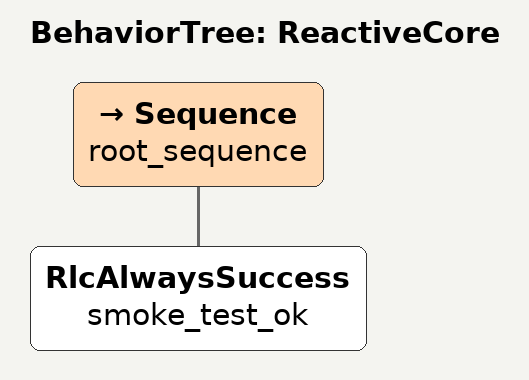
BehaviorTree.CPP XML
<?xml version="1.0" encoding="UTF-8"?>
<root BTCPP_format="4">
  <BehaviorTree ID="ReactiveCore">
    <Sequence name="root_sequence">
      <RlcAlwaysSuccess name="smoke_test_ok"/>
    </Sequence>
  </BehaviorTree>
</root>
